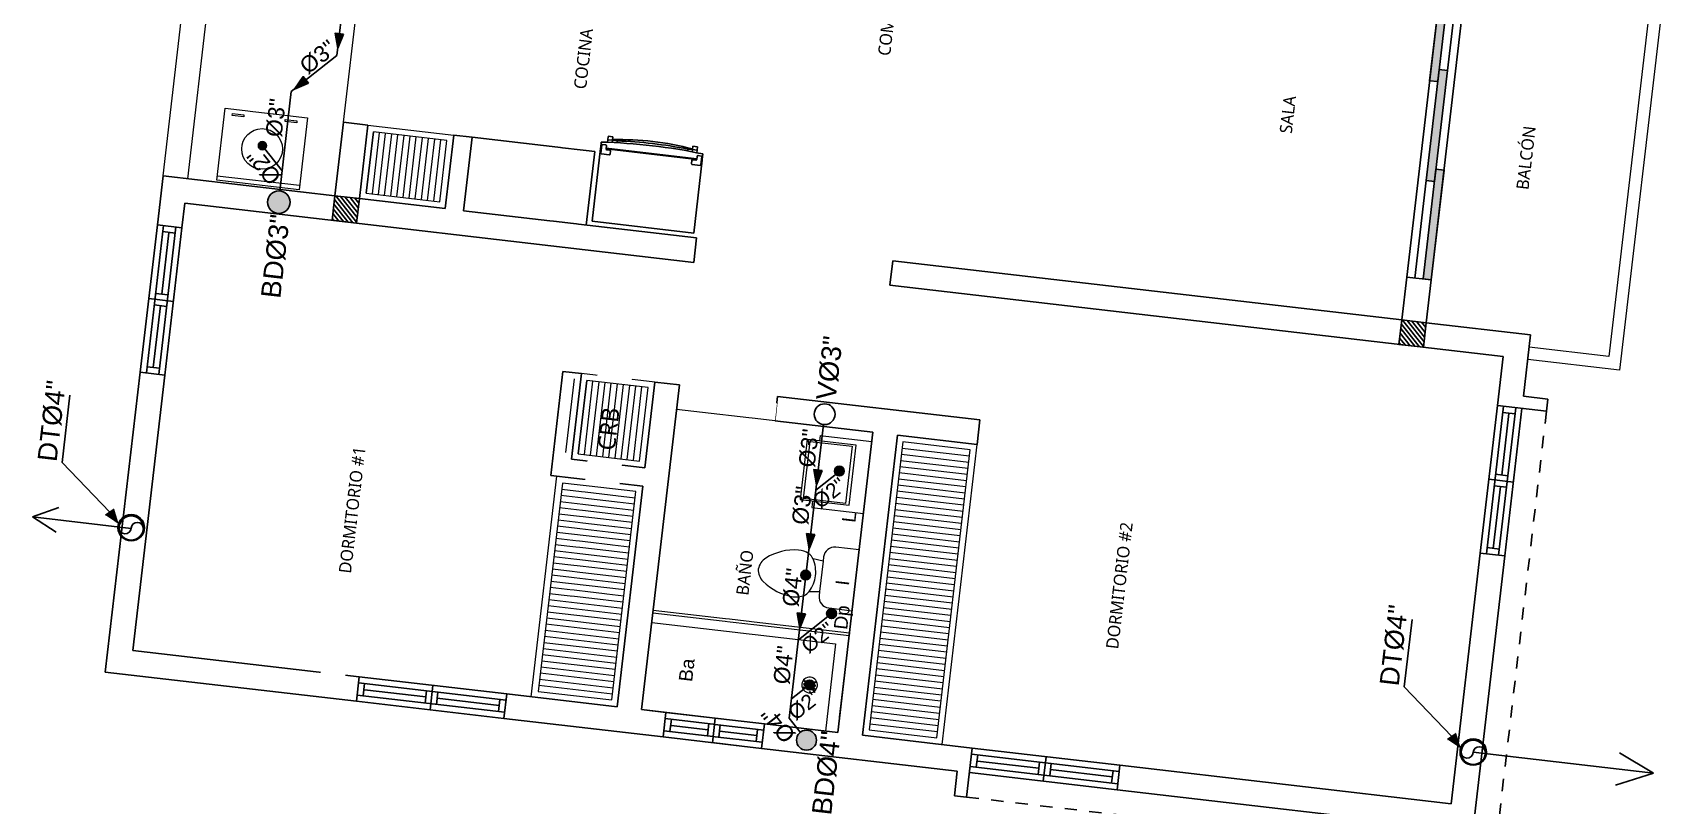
# Model space of a CAD drawing. Header units: feet. Extents: x 1019 to 2236, y -546 to 122.
# Drawn here: x 1018.62 to 1031.85, y 84.56 to 90.82 of the extents above; entities that cross this region are included whole.
import ezdxf

# ---------------------------------------------------------------- set-up
doc = ezdxf.new("R2010")
doc.units = ezdxf.units.FT
doc.header["$LTSCALE"] = 0.05
doc.header["$MEASUREMENT"] = 0
doc.linetypes.add('HIDDEN', pattern=[9.524999999999999, 6.35, -3.175])
for name, color, linetype, lineweight in [('A-GENM', 8, 'Continuous', 9), ('A-WALL', 7, 'Continuous', 25), ('closet', 8, 'Continuous', 5), ('COCINA', 8, 'Continuous', 25), ('FURN', 8, 'Continuous', 9), ('I-FURN', 8, 'Continuous', 0), ('P-SANR-FIXT', 8, 'Continuous', 9)]:
    doc.layers.add(name, color=color, linetype=linetype, lineweight=lineweight)
for name, color, linetype in [('AGUASNEGRAS', 4, 'Continuous'), ('ANNDTTEXT', 2, 'Continuous'), ('columna', 9, 'Continuous'), ('PERT-VENT', 8, 'Continuous'), ('PISO', 8, 'Continuous'), ('TEXTO', 2, 'Continuous'), ('TEXXT', 2, 'Continuous'), ('TXT', 2, 'Continuous'), ('VUELO', 8, 'HIDDEN')]:
    doc.layers.add(name, color=color, linetype=linetype)
doc.styles.add('ads', font='trebuc.ttf', dxfattribs={"height": 0.14})
doc.styles.add('DAMIAN', font='arial.ttf', dxfattribs={"height": 0.12})

# ---------------------------------------------------------------- blocks, each defined once
blk = doc.blocks.new('A$C007B5363')
at = {"layer": 'COCINA'}
for p, q in [((3.463590303454112e-07, 0.8286750782227585), (0.5943753463590342, 0.8286750782227568)), ((3.463590303454112e-07, 7.822275804869605e-08), (3.463590303454112e-07, 0.8286750782227585)), ((0.5507176554131421, 0.815975078222757), (0.5507176554131421, 0.7524750782227567)), ((0.6205676554131303, 0.8223250782227565), (0.5570676554131397, 0.8223250782227574)), ((0.5943753463590342, 0.8286750782227301), (0.6007253463590319, 0.8286750782227301)), ((0.5943753463590342, 0.8223250782227565), (0.5943753463590342, 0.8286750782227568)), ((0.6007253463590319, 0.8286750782227568), (0.6007253463590319, 0.8223250782227565)), ((0.6451753463590437, 0.8286750782227568), (0.6007253463590319, 0.8286750782227568)), ((0.6269176554131421, 0.7905750782227567), (0.6269176554131421, 0.815975078222757)), ((0.5570676554131397, 0.7461250782227573), (0.5824676554131303, 0.7461250782227573)), ((0.5888176554131421, 0.7524750782227567), (0.5888176554131421, 0.777875078222757)), ((0.5943753463590342, 0.04455438768859032), (0.5943753463590342, 0.7841207687569236)), ((0.5951676554131398, 0.7842250782227573), (0.6205676554131303, 0.7842250782227573)), ((0.6007253463590319, 0.7842250782227582), (0.6007253463590319, 0.04445007822275837)), ((0.6486818823803633, 0.777875078222757), (0.67057534635902, 0.777875078222757)), ((0.67057534635902, 0.739775078222757), (0.6513117843963458, 0.739775078222757)), ((0.6539416864123284, 0.7016750782228147), (0.67057534635902, 0.7016750782228147)), ((0.67057534635902, 0.777875078222757), (0.697530630020343, 0.777875078222757)), ((0.67057534635902, 0.739775078222757), (0.67057534635902, 0.777875078222757)), ((0.67057534635902, 0.739775078222757), (0.67057534635902, 0.777875078222757)), ((0.697530630020343, 0.739775078222757), (0.6705753463590343, 0.739775078222757)), ((0.6705753463590343, 0.739775078222757), (0.6705753463590343, 0.7016750782227419)), ((0.67057534635902, 0.7016750782228147), (0.67057534635902, 0.7397750782227561)), ((0.6986557954078068, 0.739775078222765), (0.6986557954078068, 0.7778750782227659)), ((0.5943753463590342, 7.822275716051763e-08), (3.463590303454112e-07, 7.822275804869605e-08)), ((0.5507176554131421, 0.0762000782227572), (0.5507176554131421, 0.01270007822275687)), ((0.5824676554131303, 0.08255007822275662), (0.5570676554131397, 0.08255007822275662)), ((0.5570676554131397, 0.006350078222756572), (0.6205676554131303, 0.00635007822275746)), ((0.5888176554131421, 0.05080007822275689), (0.5888176554131421, 0.0762000782227572)), ((0.5943753463590342, 7.822275716051763e-08), (0.5943753463590342, 0.00635007822275746)), ((0.5943753463590342, 7.822273051516504e-08), (0.6007253463590319, 7.822273051516504e-08)), ((0.6205676554131303, 0.04445007822275659), (0.5951676554131398, 0.04445007822275659)), ((0.6007253463590319, 0.00635007822275746), (0.6007253463590319, 7.822275716051763e-08)), ((0.6007253463590319, 7.822275716051763e-08), (0.6451753463590295, 7.822275627233921e-08)), ((0.6269176554131421, 0.01270007822275687), (0.6269176554131421, 0.03810007822275718)), ((0.67057534635902, 0.05080007822275689), (0.6486818823803491, 0.05080007822275689)), ((0.6513117843963458, 0.08890007822275692), (0.67057534635902, 0.08890007822275692)), ((0.67057534635902, 0.1270000782226992), (0.6539416864123284, 0.1270000782226992)), ((0.67057534635902, 0.1270000782226655), (0.67057534635902, 0.08890007822275603)), ((0.67057534635902, 0.08890007822275514), (0.67057534635902, 0.1270000782226992)), ((0.67057534635902, 0.08890007822275692), (0.6975306300203288, 0.08890007822275692)), ((0.67057534635902, 0.05080007822275689), (0.67057534635902, 0.08890007822275692)), ((0.67057534635902, 0.05080007822275689), (0.67057534635902, 0.08890007822275692)), ((0.6975306300203288, 0.05080007822275689), (0.67057534635902, 0.05080007822275689)), ((0.6986557954078068, 0.05080007822276489), (0.6986557954078068, 0.08890007822276491))]:
    blk.add_line(p, q, dxfattribs=at)
for centre, radius, start, end in [((0.5570676554131397, 0.815975078222757), 0.006349999999999967, 90, 179.9999999999999), ((0.6205676554131303, 0.815975078222757), 0.006349999999999856, 359.9999999999996, 90), ((-3.851219966141623, 0.4143375782227832), 4.515445312500647, 354.7351302620264, 5.264869737970873), ((0.5570676554131397, 0.7524750782227567), 0.006349999999999967, 179.9999999999999, 270), ((0.5824676554131303, 0.7524750782227567), 0.006349999999999967, 270, 359.9999999999996), ((0.5951676554131398, 0.777875078222757), 0.006349999999999967, 90, 179.9999999999999), ((0.6205676554131303, 0.7905750782227567), 0.006349999999999856, 270, 359.9999999999996), ((-3.079253989760512, 0.4143375782227752), 3.760822102802659, 355.6181694125819, 4.38183058741569), ((-1.674515361499398, 0.4143375782227663), 2.373101334117483, 352.1151446011243, 7.884855398873706), ((0.5570676554131397, 0.0762000782227572), 0.006349999999999968, 89.99999999999919, 180.0000000000001), ((0.5570676554131397, 0.01270007822275687), 0.006349999999999903, 179.9999999999991, 270), ((0.5824676554131303, 0.0762000782227572), 0.006349999999999918, 359.9999999999994, 89.99999999999919), ((0.5951676554131398, 0.05080007822275689), 0.00634999999999991, 180.0000000000001, 270), ((0.6205676554131303, 0.03810007822275718), 0.00634999999999992, 359.9999999999993, 89.99999999999919), ((0.6205676554131303, 0.01270007822275687), 0.00634999999999991, 270, 359.9999999999999)]:
    blk.add_arc(centre, radius, start, end, dxfattribs=at)
blk = doc.blocks.new('bath_sink_6127 - bath_sink_6127-V2-Nivel 1')
at = {"layer": 'I-FURN'}
for p, q in [((0.2932721242284484, 0.2973634196449613), (-0.1268150819034933, 0.2973634196449627)), ((-0.1268150819034933, 0.2973634196449627), (-0.1268150819034946, -0.289999999999918)), ((0.2932721242284481, 0.2441970983435944), (0.2932721242284484, 0.2973634196449613)), ((0.3948721242284947, 0.244197098343593), (-0.00517787577150471, 0.2441970983435943)), ((-0.005177875771504733, 0.2441970983435943), (-0.005177875771505523, -0.2447529016564045)), ((0.02540000000001694, -0.233573350081481), (0.02540000000001694, 0.2330175467686728)), ((0.02540000000001694, 0.2330175467686723), (0.3694721242284942, 0.2330175467686723)), ((0.3694721242284941, 0.2330175467686775), (0.3694721242284941, -0.2335733500814858)), ((0.3948721242284938, -0.2447529016564058), (0.3948721242284947, 0.244197098343593)), ((-0.005177875771505523, -0.2447529016564045), (0.3948721242284938, -0.2447529016564058)), ((0.3694721242284942, -0.2335733500814807), (0.02540000000001696, -0.2335733500814807)), ((0.2932721242284472, -0.2899999999999167), (0.2932721242284473, -0.2447529016564057)), ((0.2932721242284472, -0.2899999999999167), (-0.1268150819034946, -0.2899999999999154))]:
    blk.add_line(p, q, dxfattribs=at)
blk = doc.blocks.new('Toilet_-_Tank_-_3D_4840 - 17_ High_ Seat Not Visible-536545-Nivel 1')
at = {"layer": 'P-SANR-FIXT'}
for p, q in [((0.2476258363328864, 0.4889258363328838), (-0.2476258363328857, 0.4889258363328838)), ((-0.2476258363328857, 0.4889258363328838), (-0.2476258363328857, 0.2984499999999989)), ((0.2476258363328864, 0.2984499999999979), (0.2476258363328864, 0.4889258363328838)), ((-0.1587499999999996, 0.2095741636671119), (-0.1228227001383719, 0.2095741636671119)), ((-0.1228227001383719, 0.209574163667112), (-0.1323182423362183, 0.1269999999999984)), ((-0.1228227001383719, 0.209574163667112), (0.1228227001383716, 0.2095741636671112)), ((0.1323182423362183, 0.1269999999999985), (0.1228227001383717, 0.209574163667112)), ((0.1228227001383716, 0.2095741636671119), (0.1587500000000004, 0.2095741636671119))]:
    blk.add_line(p, q, dxfattribs=at)
for centre, radius, start, end in [((-0.1587499999999996, 0.2984499999999989), 0.08887583633288604, 179.9999999999996, 269.9999999999993), ((0.1587500000000005, 0.2984499999999978), 0.08887583633288583, 269.9999999999992, 359.9999999999994), ((0.0004739876760373714, -0.1039508645836898), 0.2664058524199138, 90.10194035701348, 119.8980596429869), ((-0.0004739876760373714, -0.1039508645836898), 0.2664058524199137, 60.10194035701269, 89.89805964298655), ((-0.02331864923591017, 0.007910525712840958), 0.1673683974361928, 151.0596079578276, 182.709045809198), ((-0.08273453245117764, 0.04076452774261166), 0.09947412206910106, 119.8980596429818, 151.0596079578277), ((0.0827345324511767, 0.04076452774261085), 0.09947412206910214, 28.9403920421724, 60.10194035701792), ((0.02331864923591057, 0.007910525712841026), 0.1673683974361924, 357.2909541908008, 28.9403920421724), ((0.2504921340931855, 0.02086643994664056), 0.4414855271105832, 182.7090458091983, 218.5058436468638), ((-0.2504921340931864, 0.0208664399466408), 0.4414855271105845, 321.4941563531354, 357.2909541908008), ((0.01132314851053924, -0.1694169915572533), 0.1358557053170789, 218.5058436468638, 265.2190295547949), ((-0.01132314851053903, -0.1694169915572534), 0.1358557053170788, 274.780970445204, 321.494156353135)]:
    blk.add_arc(centre, radius, start, end, dxfattribs=at)
blk = doc.blocks.new('A$C3D6C2CD6')
at = {"layer": 'P-SANR-FIXT'}
for p, q in [((-3.179984275902825e-07, 1.599999850618332), (0.7873996820015918, 1.599999850618275)), ((-3.179986265422485e-07, 0.1015998506180154), (-3.179983991685731e-07, 1.599999850618019)), ((0.7111996820015634, 1.599999850618076), (0.7111996820015634, 0.1015998506178164)), ((0.7873996820015918, -1.493819468123547e-07), (0.7873996820015918, 1.599999850618019)), ((0.8127996820016961, 1.599999850618076), (0.8127996820016392, -1.49382032077483e-07)), ((0.3238664269534297, 0.2274357925590493), (0.3238664269534297, 0.3166165075347465)), ((0.3327406119011584, 0.3166165075347749), (0.3327406119012153, 0.2274357925591346)), ((0.3511625895275756, 0.2274357925591062), (0.3511625895275188, 0.3166165075348317)), ((0.3600367744753612, 0.3166165075346612), (0.3600367744753044, 0.2274357925590209)), ((0.3784587521018352, 0.2274357925592483), (0.3784587521017784, 0.3166165075347465)), ((0.3873329370497913, 0.3166165075347465), (0.3873329370496776, 0.227435792559163)), ((0.7111996820015634, 0.1015998506178164), (-3.179986265422485e-07, 0.1015998506180154)), ((-3.179986265422485e-07, -1.493816910169699e-07), (0.787399682001535, -1.493817194386793e-07)), ((0.1237996820014473, -1.493822594511585e-07), (0.787399682001535, -1.49382231029449e-07)), ((0.8127996820016961, -1.493821457643207e-07), (0.787399682001535, -1.49382231029449e-07)), ((0.8127996820016392, -1.493818047038076e-07), (0.787399682001535, -1.493817194386793e-07))]:
    blk.add_line(p, q, dxfattribs=at)
for centre, radius, start, end in [((0.3555996820015253, 0.2720261500469974), 0.06350000000000014, 89.99999999999675, 269.9999999999968), ((0.3555996820015253, 0.2720261500469974), 0.06349999999999992, 89.99999999999675, 269.9999999999968), ((0.3283035194272657, 0.3166165075346612), 0.00443709247390396, 359.9999999999935, 179.9999999999919), ((0.3555996820016389, 0.316616507534718), 0.00443709247390396, 359.9999999999935, 179.9999999999919), ((0.3555996820015253, 0.2720261500469974), 0.06350000000000013, 269.9999999999968, 89.99999999999675), ((0.3555996820015253, 0.2720261500469974), 0.06349999999999995, 269.9999999999968, 89.99999999999675), ((0.3828958445757848, 0.3166165075347749), 0.004437092473903962, 359.9999999999935, 179.9999999999919), ((0.3283035194272657, 0.227435792559163), 0.004437092473903958, 179.9999999999919, 359.9999999999935), ((0.3555996820014684, 0.227435792559163), 0.004437092473903963, 179.9999999999919, 359.9999999999935), ((0.3828958445757848, 0.2274357925592199), 0.004437092473903967, 179.9999999999919, 359.9999999999935)]:
    blk.add_arc(centre, radius, start, end, dxfattribs=at)
blk = doc.blocks.new('A$C6DF15AF1')
for points in [[(0.7955299393407813, 0.06666667362787848), (1.702687803210267, 0.0666666736277648), (1.702687803210324, 0.1333333402944561), (0.7955299393407813, 0.1333333402944845)], [(1.602687803210188, 0.1333333402945414), (2.399999964192546, 0.1333333402942856), (2.399999964192546, 0.2000000069610053), (1.602687803210301, 0.2000000069611474)], [(-3.580731799956993e-08, 6.960846121728537e-09), (0.8955299393409177, 6.961215603951132e-09), (0.8955299393408609, 0.06666667362782164), (-3.580731799956993e-08, 0.06666667362756584)]]:
    blk.add_hatch(color=256).paths.add_polyline_path(points)
at = {"layer": 'PERT-VENT', "extrusion": (-6.288880677460709e-16, -1.940366471243193e-15, -1)}
for points in [[(-0.7955299393407813, 0.06666667362787848), (-1.702687803210267, 0.0666666736277648), (-1.702687803210324, 0.1333333402944561), (-0.7955299393407813, 0.1333333402944845)], [(-1.602687803210188, 0.1333333402945414), (-2.399999964192546, 0.1333333402942856), (-2.399999964192546, 0.2000000069610053), (-1.602687803210301, 0.2000000069611474)], [(3.580731799956993e-08, 6.960846121728537e-09), (-0.8955299393409177, 6.961215603951132e-09), (-0.8955299393408609, 0.06666667362782164), (3.580731799956993e-08, 0.06666667362756584)]]:
    blk.add_lwpolyline(points, close=True, dxfattribs=at)
at = {"layer": 'PISO'}
for p, q in [((-3.580743168640765e-08, 0.2000000069620285), (2.399999964192546, 0.2000000069610053)), ((-3.580737484298879e-08, 6.960846121728537e-09), (2.399999964192659, 6.962011411815183e-09))]:
    blk.add_line(p, q, dxfattribs=at)
at = {"layer": 'PISO', "extrusion": (-6.288880677460709e-16, -1.940366471243193e-15, -1)}
for p, q in [((0.7955299393407813, 0.1333333402944845), (-3.580731799956993e-08, 0.1333333402942856)), ((1.702687803210267, 0.0666666736277648), (2.399999964192602, 0.0666666736277648))]:
    blk.add_line(p, q, dxfattribs=at)
blk = doc.blocks.new('A$C72735B25')
at = {"layer": 'PERT-VENT', "extrusion": (-1.278784469221317e-17, -1.317132383339921e-15, -1)}
for p, q in [((5.542845258332818e-07, -1.311699406869593e-07), (5.542842984596064e-07, 1.203204261639257)), ((0.05000055428459405, -1.311699406869593e-07), (0.0500005542845372, 1.203204261639257)), ((0.1500005542847305, -1.311699406869593e-07), (0.1500005542845599, 1.203204261639257)), ((0.2000005542845713, -1.311699406869593e-07), (0.2000005542844008, 1.203204261639257)), ((0.1000005542845486, 0.6482687319012257), (0.1000005542844917, 1.149373335422865)), ((0.2000005542845145, 0.6016020652346015), (5.542846963635384e-07, 0.6016020652346015)), ((0.1500005542846168, 0.6482687319013394), (0.05000055428465089, 0.6482687319012257)), ((0.1500005542846736, 0.5549353985679772), (0.05000055428465089, 0.5549353985680909)), ((0.1000005542846054, 0.04987092830617712), (0.1000005542845486, 0.5549353985680909)), ((0.05000055428436667, 0.04987092830629081), (0.1500005542848442, 0.04987092830617712))]:
    blk.add_line(p, q, dxfattribs=at)
at = {"layer": 'PERT-VENT', "extrusion": (-1.278784469221317e-17, 1.317132383339921e-15, -1)}
blk.add_line((0.05000055428436667, 1.153333202162912), (0.1500005542848442, 1.153333202163026), dxfattribs=at)
blk = doc.blocks.new('A$C01EB0BB3')
at = {"layer": 'FURN'}
for p, q in [((2.221032389115862e-07, -8.723253586140345e-08, 224.5603025493938), (2.221032389115862e-07, 0.6095999127635991, 224.5603025493938)), ((2.221032389115862e-07, 0.6095999127635991, 224.5603025493938), (0.533400222103495, 0.6095999127635991, 224.5603025493938)), ((0.5034002221046592, 0.6095999127635991, 224.5603025493938), (0.5034002221046592, -8.723253586140345e-08, 224.5603025493938)), ((0.533400222103495, 0.6095999127635991, 224.5603025493938), (0.533400222103495, -8.723253586140345e-08, 224.5603025493938)), ((0.533400222103495, -8.723253586140345e-08, 224.5603025493938), (2.221032389115862e-07, -8.723253586140345e-08, 224.5603025493938))]:
    blk.add_line(p, q, dxfattribs=at)
at = {"layer": 'FURN', "ltscale": 0.02, "elevation": 224.5603025493938}
for points in [[(0.04700939487256051, 0.5357143806093632), (0.04700939487256051, 0.4496449956048423), (0.0315340406278608, 0.4496449956048423), (0.0315340406278608, 0.5357143806093632)], [(0.04700939487256051, 0.1432377008157459), (0.04700939487256051, 0.0571683158039491), (0.0315340406278608, 0.0571683158039491), (0.0315340406278608, 0.1432377008157459)]]:
    blk.add_lwpolyline(points, close=True, dxfattribs=at)
at = {"layer": 'FURN', "ltscale": 0.02}
blk.add_circle((0.266700222103367, 0.3047999127655316, 224.5603025493938), 0.15, dxfattribs=at)
blk = doc.blocks.new('A$C206B62E9')
at = {"color": 2}
blk.add_circle((0.1249998011314801, 0.1250000739065626), 0.125000000000004, dxfattribs=at)
for centre, start, end in [((0.06261948669583717, 0.1288661275681307), 356.453599030686, 176.453599030686), ((0.1873801155670662, 0.1211340202450515), 176.453599030686, 356.453599030686)]:
    blk.add_arc(centre, 0.062500000000002, start, end, dxfattribs=at)
blk = doc.blocks.new('A$C012446DC')
at = {"layer": 'PISO'}
h = blk.add_hatch(dxfattribs=at)
h.set_pattern_fill('ANSI31', color=256, scale=0.008571428573519295, angle=180)
h.set_pattern_definition([(225, (206536.0643219097, 1154820.960067714), (0.01924340597841342, -0.01924340597841342), [])])
h.paths.add_polyline_path([(6.844697054475546e-06, 8.124141004373087e-07), (0.2000068446968726, 8.124141004373087e-07), (0.2000068446968726, 0.2000008124142596), (6.844697054475546e-06, 0.2000008124142596)])
at = {"layer": 'columna'}
blk.add_lwpolyline([(0.2000068446968726, 0.2000008124143733), (6.844697054475546e-06, 0.2000008124143733), (6.844697054475546e-06, 8.124143278109841e-07), (0.2000068446968726, 8.124143278109841e-07)], close=True, dxfattribs=at)
blk = doc.blocks.new('A$C387E0859')
for p in [(-7.919898450836627e-06, 8.699999400665433), (3.199992080101481, 8.699999400665433), (-7.919898450836627e-06, -5.993346121613286e-07), (3.199992080101481, -5.993344984744908e-07), (5.999992080101435, -5.993351805955172e-07), (9.19999208010131, -5.993346121613286e-07)]:
    blk.add_blockref('A$C012446DC', p)

msp = doc.modelspace()

# ---------------------------------------------------------------- hatches: boundary and pattern name
at = {"layer": 'AGUASNEGRAS'}
for points in [[(1021.073138707973, 90.81696419250102), (1021.093546460759, 90.6938479172286), (1021.141701540099, 90.80897906828955)], [(1024.95019188654, 87.27983725817512), (1024.970599639326, 87.15672098290304), (1025.018754718667, 87.27185213396388)], [(1024.890716969404, 86.75994250975668), (1024.911124722189, 86.63682623448437), (1024.95927980153, 86.75195738554521)], [(1024.815064339668, 86.11649688139778), (1024.835472092454, 85.99338060612513), (1024.883627171794, 86.1085117571863)]]:
    msp.add_hatch(color=256, dxfattribs=at).paths.add_polyline_path(points)
at = {"layer": 'AGUASNEGRAS', "ltscale": 3}
h = msp.add_hatch(color=256, dxfattribs=at)
h.dxf.hatch_style = 1
edge = h.paths.add_edge_path()
edge.add_arc((1020.616385255071, 89.44657177973386), 0.0910372207501382, 83.3570126603788, 443.3570126603788)
h = msp.add_hatch(color=256, dxfattribs=at)
h.dxf.hatch_style = 1
edge = h.paths.add_edge_path()
edge.add_arc((1025.157410786093, 87.26712287771329), 0.03937495791755904, 83.3570126603788, 443.3570126603788)
h = msp.add_hatch(color=256, dxfattribs=at)
h.dxf.hatch_style = 1
edge = h.paths.add_edge_path()
edge.add_arc((1024.884346212307, 86.42361721747852), 0.03937495791755904, 83.3570126603788, 443.3570126603788)
h = msp.add_hatch(color=256, dxfattribs=at)
h.dxf.hatch_style = 1
edge = h.paths.add_edge_path()
edge.add_arc((1025.093688916818, 86.1121473460646), 0.03937495791755904, 83.3570126603788, 443.3570126603788)
h = msp.add_hatch(color=256, dxfattribs=at)
h.dxf.hatch_style = 1
edge = h.paths.add_edge_path()
edge.add_arc((1024.915506986501, 85.53260458421892), 0.03937495791755904, 83.3570126603788, 443.3570126603788)
h = msp.add_hatch(color=256, dxfattribs=at)
h.dxf.hatch_style = 1
edge = h.paths.add_edge_path()
edge.add_arc((1024.890649188846, 85.08560966703556), 0.08123137722486717, 83.3570126603788, 443.3570126603788)
at = {"layer": 'closet'}
h = msp.add_hatch(dxfattribs=at)
h.set_pattern_fill('ANSI31', color=256, scale=0.4, angle=398.3570126603788, style=0)
h.set_pattern_definition([(83.3570126603788, (1021.920572594246, 89.44976465726904), (-0.04966431260271972, 0.005784120823369406), [])])
h.paths.add_polyline_path([(1021.920572594246, 89.44976465726904), (1021.97841380248, 89.94640778329631), (1021.382442051247, 90.01581723317668), (1021.324600843014, 89.51917410714941)])
h = msp.add_hatch(dxfattribs=at)
h.set_pattern_fill('ANSI31', color=256, scale=0.4, angle=128.3570126603788, style=0)
h.set_pattern_definition([(173.3570126603788, (1025.944983425091, 85.10504171275659), (-0.005784120823369395, -0.04966431260271972), [])])
h.paths.add_polyline_path([(1025.944983425091, 85.10504171275659), (1026.21683710379, 87.43926440508426), (1025.67052966516, 87.50288973414126), (1025.398675986462, 85.16866704181359)])
at = {"layer": 'TEXTO'}
for points in [[(1019.320972842787, 86.83603584227319), (1019.283372221735, 86.959327257155), (1019.211553359953, 86.91001572018729)], [(1019.320972842787, 86.83603584227319), (1019.283372221735, 86.959327257155), (1019.211553359953, 86.91001572018729)], [(1030.191249072184, 85.01736443717584), (1030.153648451132, 85.14065585205765), (1030.08182958935, 85.09134431508971)], [(1030.191249072184, 85.01736443717584), (1030.153648451132, 85.14065585205765), (1030.08182958935, 85.09134431508971)]]:
    msp.add_hatch(color=2, dxfattribs=at).paths.add_polyline_path(points)

# ---------------------------------------------------------------- linework, layer by layer
at = {"layer": 'A-GENM'}
for p, q in [((1019.6798944063, 89.6603857817181), (1020.026941655702, 92.64024453788124)), ((1019.878551656711, 89.63724929842442), (1020.225598906113, 92.61710805458779)), ((1031.747719429944, 91.2751920235662), (1031.389103938895, 88.1960046421973)), ((1031.84704805515, 91.26362378191948), (1031.476864322454, 88.08510777534525)), ((1031.389103938895, 88.1960046421973), (1030.74346787506, 88.27119821290103)), ((1031.476864322454, 88.08510777534525), (1030.731899633413, 88.17186958769571))]:
    msp.add_line(p, q, dxfattribs=at)
at = {"layer": 'A-WALL'}
for p, q in [((1021.070495159177, 89.49843039866391), (1021.139904609057, 90.0944021498965)), ((1021.338561859468, 90.07126566660304), (1021.139904609057, 90.0944021498965)), ((1021.269152409587, 89.47529391537012), (1021.338561859468, 90.07126566660304)), ((1021.964452786026, 89.39431622384302), (1022.033862235906, 89.99028797507572)), ((1022.033862235906, 89.99028797507572), (1022.182855173714, 89.97293561260562)), ((1022.113445723834, 89.37696386137293), (1022.182855173714, 89.97293561260562)), ((1019.633621439713, 89.26307128089638), (1019.6798944063, 89.6603857817181)), ((1021.070495159177, 89.49843039866391), (1019.6798944063, 89.6603857817181)), ((1019.832278690124, 89.23993479760293), (1019.855415173418, 89.43859204801367)), ((1023.977553119444, 88.95851001967401), (1019.855415173418, 89.43859204801367)), ((1021.964452786026, 89.39431622384302), (1021.269152409587, 89.47529391537012)), ((1023.977553119444, 88.95851001967401), (1024.000689602737, 89.15716727008487)), ((1025.566811122731, 88.77341815332613), (1025.589947606024, 88.972075403737)), ((1029.71208555205, 88.49199337539733), (1025.589947606024, 88.972075403737)), ((1030.533242383003, 88.1950060709895), (1025.566811122731, 88.77341815332613)), ((1029.71208555205, 88.49199337539733), (1029.752574397814, 88.83964356361628)), ((1029.752574397814, 88.83964356361628), (1029.951231648224, 88.81650708032305)), ((1029.910742802461, 88.46885689210387), (1029.951231648224, 88.81650708032305)), ((1030.755036116707, 88.37052683810657), (1029.910742802461, 88.46885689210387)), ((1030.697194908473, 87.87388371208078), (1030.755036116707, 88.37052683810657)), ((1022.819918709527, 87.23082874901752), (1022.918248763525, 88.07512206326362)), ((1023.067241701333, 88.05776970079353), (1022.918248763525, 88.07512206326362)), ((1030.486969416416, 87.7976915701687), (1030.533242383003, 88.1950060709895)), ((1019.211380619607, 85.63757646089778), (1019.494431848049, 88.06794489910749)), ((1019.211380619607, 85.63757646089778), (1019.494431848049, 88.06794489910749)), ((1019.433174353312, 85.81309722801518), (1019.69308909846, 88.04480841581403)), ((1022.986264009805, 87.3624693243554), (1023.067241701333, 88.05776970079353)), ((1023.555312299338, 85.33301519967551), (1023.861870702976, 87.96522376761959)), ((1023.582235761038, 87.29305987447492), (1023.663213452565, 87.98836025091305)), ((1023.861870702976, 87.96522376761959), (1023.663213452565, 87.98836025091305)), ((1024.633363221326, 87.6740205840349), (1024.65649970462, 87.87267783444565)), ((1026.295422020509, 87.68180184727453), (1024.65649970462, 87.87267783444565)), ((1030.884283917238, 87.75141860358167), (1030.895852158884, 87.85074722878733)), ((1026.272285537216, 87.48314459686378), (1026.295422020509, 87.68180184727453)), ((1025.42799222297, 87.58147465086097), (1024.633363221326, 87.6740205840349)), ((1025.144570302625, 85.14792333332764), (1025.42799222297, 87.58147465086097)), ((1025.343227553035, 85.12478685003418), (1025.62664947338, 87.55833816756751)), ((1026.272285537216, 87.48314459686378), (1025.62664947338, 87.55833816756751)), ((1023.582235761038, 87.29305987447492), (1022.986264009805, 87.3624693243554)), ((1023.564883398568, 87.14406693666695), (1022.819918709527, 87.23082874901752)), ((1023.356655048927, 85.35615168296874), (1023.564883398568, 87.14406693666695)), ((1030.111001562896, 84.56951125099079), (1030.347779824751, 86.6025651883798)), ((1030.286522330014, 84.34771751728636), (1030.546437075162, 86.57942870508623)), ((1021.267571040289, 85.59945544945379), (1019.433174353312, 85.81309722801518)), ((1021.244434556995, 85.40079819904315), (1019.211380619607, 85.63757646089778)), ((1023.356655048927, 85.35615168296874), (1022.462697422078, 85.46026585778964)), ((1023.752378110087, 85.31006406233348), (1023.555312299338, 85.33301519967551)), ((1023.729241626793, 85.11140681192285), (1022.439560938784, 85.26160860737878)), ((1025.144570302625, 85.14792333332764), (1024.550189991054, 85.21714743725636)), ((1026.233661064519, 85.02108310894357), (1025.343227553035, 85.12478685003418)), ((1026.11119595602, 84.8339941001799), (1024.52705350776, 85.0184901868455)), ((1030.111001562896, 84.56951125099079), (1027.428787446308, 84.8818935172792)), ((1030.286522330014, 84.34771751728636), (1027.405650963014, 84.68323626686833)), ((1026.187388097932, 84.62376860812174), (1026.088059472726, 84.63533684976846))]:
    msp.add_line(p, q, dxfattribs=at)
at = {"layer": 'A-WALL', "extrusion": (1.854588048468791e-15, -8.491321539989356e-16, -1)}
for p, q in [((1019.633621439713, 89.26307128089638), (1019.832278690124, 89.23993479760293)), ((1019.69308909846, 88.04480841581403), (1019.494431848049, 88.06794489910749))]:
    msp.add_line(p, q, dxfattribs=at)
at = {"layer": 'A-WALL', "extrusion": (1.847502078590018e-15, -8.483068912744237e-16, -1)}
for p, q in [((1030.895852158884, 87.85074722878733), (1030.697194908473, 87.87388371208078)), ((1030.884283917238, 87.7514186035819), (1030.486969416416, 87.7976915701687)), ((1030.347779824751, 86.60256518837969), (1030.546437075162, 86.57942870508623))]:
    msp.add_line(p, q, dxfattribs=at)
at = {"layer": 'A-WALL', "extrusion": (1.306810159731777e-15, -1.650710472383939e-16, -1)}
for p, q in [((1022.462697422078, 85.46026585778964), (1022.439560938784, 85.26160860737878)), ((1023.729241626793, 85.11140681192285), (1023.752378110087, 85.31006406233348)), ((1026.187388097932, 84.62376860812174), (1026.233661064519, 85.02108310894403)), ((1026.088059472726, 84.63533684976846), (1026.11119595602, 84.83399410017944))]:
    msp.add_line(p, q, dxfattribs=at)
at = {"layer": 'AGUASNEGRAS', "ltscale": 3}
for p, q in [((1021.304144776699, 92.50211246007984), (1021.08679656496, 90.6358911515888)), ((1025.027697482918, 87.64388933056193), (1024.750390730678, 85.26284480354764)), ((1024.965304670115, 87.11125668260081), (1025.161021732648, 87.26614117090469)), ((1024.824568629333, 85.8997599821081), (1025.062452453883, 86.08801395426724)), ((1024.768613627558, 85.41931242841918), (1024.94489188851, 85.55881364457878)), ((1024.750390730678, 85.26284480354764), (1024.840240275992, 85.14930800414663))]:
    msp.add_line(p, q, dxfattribs=at)
at = {"layer": 'AGUASNEGRAS'}
for points in [[(1021.141701540099, 90.80897906828955), (1021.073138707973, 90.81696419250102), (1021.093546460758, 90.6938479172286)], [(1021.141701540099, 90.80897906828955), (1021.093546460758, 90.6938479172286)], [(1025.018754718667, 87.27185213396388), (1024.95019188654, 87.27983725817512), (1024.970599639326, 87.15672098290304)], [(1025.018754718667, 87.27185213396388), (1024.970599639326, 87.15672098290304)], [(1024.95927980153, 86.75195738554532), (1024.890716969404, 86.75994250975668), (1024.911124722189, 86.63682623448437)], [(1024.95927980153, 86.75195738554532), (1024.911124722189, 86.63682623448437)], [(1024.883627171794, 86.1085117571863), (1024.815064339668, 86.11649688139778), (1024.835472092454, 85.99338060612513)], [(1024.883627171794, 86.1085117571863), (1024.835472092454, 85.99338060612513)]]:
    msp.add_lwpolyline(points, dxfattribs=at)
at = {"layer": 'AGUASNEGRAS', "ltscale": 3}
for centre, radius in [((1020.616385255071, 89.44657177973386, 0.6689619606460355), 0.0910372207501382), ((1025.037451931205, 87.72764414548419), 0.08432092435486993), ((1025.157410786093, 87.26712287771329), 0.03937495791755904), ((1024.884346212307, 86.42361721747852), 0.03937495791755904), ((1025.093328691968, 86.11244846332147), 0.03937495791755904), ((1025.093688916818, 86.1121473460646), 0.03937495791755904), ((1024.915506986501, 85.53260458421892), 0.03937495791755904), ((1024.890649188846, 85.08560966703556), 0.08123137722486717)]:
    msp.add_circle(centre, radius, dxfattribs=at)
at = {"layer": 'ANNDTTEXT', "ltscale": 0.5}
for centre in [(1019.42116782492, 86.80796541189977), (1019.42116782492, 86.80796541189977), (1030.291444054317, 84.98929400679992), (1030.291444054317, 84.98929400679992)]:
    msp.add_circle(centre, 0.1072194386412913, dxfattribs=at)
at = {"layer": 'closet'}
for p, q in [((1021.139904609057, 90.0944021498965), (1021.255587025524, 91.0876884019508)), ((1021.338561859468, 90.07126566660304), (1022.033862235906, 89.99028797507572)), ((1023.663213452565, 87.98836025091305), (1023.067241701333, 88.05776970079353)), ((1025.988863616871, 85.04959327933045), (1026.272285537216, 87.48314459686378)), ((1022.661354672489, 85.43712937449618), (1022.86958302213, 87.22504462819415))]:
    msp.add_line(p, q, dxfattribs=at)
for points in [[(1021.920572594246, 89.44976465726904), (1021.97841380248, 89.94640778329631), (1021.382442051247, 90.01581723317668), (1021.324600843014, 89.51917410714941)], [(1025.944983425091, 85.10504171275659), (1026.21683710379, 87.43926440508426), (1025.67052966516, 87.50288973414126), (1025.398675986462, 85.16866704181359)]]:
    msp.add_lwpolyline(points, close=True, dxfattribs=at)
at = {"layer": 'PERT-VENT', "extrusion": (-1.309768817282587e-15, 1.396670665860297e-16, -1)}
msp.add_line((1023.78456198537, 85.15530191985351), (1023.796130227017, 85.25463054505951), dxfattribs=at)
at = {"layer": 'TEXTO', "color": 2}
for p, q in [((1018.860737794618, 87.33589078185526), (1018.92475975957, 87.88330572523557)), ((1018.860737794618, 87.33589078185526), (1018.92475975957, 87.88330572523557)), ((1019.246678443637, 86.93476322063793), (1018.860737794618, 87.33589078185526)), ((1019.246678443637, 86.93476322063793), (1018.860737794618, 87.33589078185526)), ((1018.62270285719, 86.89482787768475), (1018.835653953137, 86.9720045946367)), ((1019.420647747201, 86.80189576179828), (1018.62270285719, 86.89482787768475)), ((1018.62270285719, 86.89482787768475), (1018.812218252809, 86.77077817100292)), ((1019.211553359953, 86.91001572018729), (1019.283372221734, 86.95932725715534)), ((1019.211553359953, 86.91001572018729), (1019.283372221734, 86.95932725715534)), ((1029.731014024015, 85.51721937675745), (1029.795035988967, 86.064634320138)), ((1029.731014024015, 85.51721937675745), (1029.795035988967, 86.064634320138)), ((1030.116954673034, 85.11609181554036), (1029.731014024015, 85.51721937675745)), ((1030.116954673034, 85.11609181554036), (1029.731014024015, 85.51721937675745)), ((1030.08182958935, 85.09134431508971), (1030.153648451131, 85.14065585205776)), ((1030.08182958935, 85.09134431508971), (1030.153648451131, 85.14065585205776)), ((1030.291444054317, 84.98929400679788), (1031.749814020328, 84.81873287765825))]:
    msp.add_line(p, q, dxfattribs=at)
for points in [[(1031.749814020328, 84.81873287765825), (1031.474945062538, 84.9840158945965)], [(1031.749814020328, 84.81873287765825), (1031.444223844032, 84.72133645166537)]]:
    msp.add_lwpolyline(points, dxfattribs=at)
at = {"layer": 'VUELO', "ltscale": 0.02}
for p in [(1030.884283917238, 87.75141860358167), (1026.187388097932, 84.62376860812174)]:
    msp.add_line(p, (1030.462043097131, 84.12592378358192), dxfattribs=at)

# ---------------------------------------------------------------- block references
for name, p, rotation in [('A$C6DF15AF1', (1029.951231648224, 88.81650708032305), 83.357012660385), ('A$C72735B25', (1019.494431863223, 88.06794502939681), 353.3570126603777), ('A$C72735B25', (1030.34777916112, 86.60256428166338), 353.3570126603777)]:
    msp.add_blockref(name, p, dxfattribs=dict(rotation=rotation))
at = {"layer": 'I-FURN', "rotation": 173.3570126603781}
msp.add_blockref('bath_sink_6127 - bath_sink_6127-V2-Nivel 1', (1025.259759763967, 87.2332116390453), dxfattribs=at)
at = {"layer": 'TEXTO', "color": 2, "xscale": -0.7874921249994122, "yscale": 0.7874921249995595, "zscale": 0.7874921249995168, "rotation": 353.3293751174912}
for p in [(1019.50724322084, 86.69572587749622), (1019.50724322084, 86.69572587749622), (1030.377519450238, 84.8770544723966), (1030.377519450238, 84.8770544723966)]:
    msp.add_blockref('A$C206B62E9', p, dxfattribs=at)

# ---------------------------------------------------------------- texts
at = {"layer": 'TEXXT', "style": 'DAMIAN'}
for s, insert, char_height, width, attachment_point, rotation in [(' BD%%C3"', (1020.549131194917, 89.35535203327197), 0.1584, 4.18176, 3, 83.3570126603788), ('{\\fArial|b0|i0|c238|p34;V%%C}3{\\fArial|b0|i0|c238|p34;"}', (1025.028175168488, 88.37000157921125), 0.1584, 4.18176, 3, 83.3570126603788), (' DT%%C4"', (1018.814635492764, 87.27630802303338), 0.156, 3.7752, 7, 83.32937511746567), (' DT%%C4"', (1018.814635492764, 87.27630802303338), 0.156, 3.7752, 7, 83.32937511746567), (' %%C3"', (1024.860135706286, 87.61524026997984), 0.132, 3.4848, 3, 83.3570126603788), (' %%C2"', (1025.14899819627, 87.22417093037632), 0.12, 2.904, 3, 38.35701266037871), (' %%C3"', (1024.806022569616, 87.15060755957518), 0.132, 3.4848, 3, 83.3570126603788), (' L', (1025.186209578885, 86.9424042752006), 0.11, 2.904, 3, 83.3570126603788), (' I', (1025.129284825509, 86.38904525625946), 0.11, 2.904, 3, 83.3570126603788), (' Dp', (1025.133135647302, 86.18498315658871, 1.751545506619446), 0.11, 2.904, 3, 83.3570126603788), (' DT%%C4"', (1029.684911722162, 85.45763661793615), 0.156, 3.7752, 7, 83.32937511746567), (' DT%%C4"', (1029.684911722162, 85.45763661793615), 0.156, 3.7752, 7, 83.32937511746567), (' %%C2"', (1025.054952324152, 86.05301561646763), 0.12, 2.904, 3, 38.35701266037871), (' Ba', (1023.876422429122, 85.75360452063433), 0.11, 2.904, 3, 83.3570126603788), (' %%C2"', (1024.949157693696, 85.5096292606853), 0.12, 2.904, 3, 38.35701266037871), (' BD%%C4"', (1025.011301534933, 85.16683276421111), 0.1584, 4.18176, 3, 83.3570126603788)]:
    msp.add_mtext(s, dxfattribs=dict(at, insert=insert, char_height=char_height, width=width, attachment_point=attachment_point, rotation=rotation))
at = {"layer": 'TXT', "char_height": 0.1, "width": 2.687999999999999, "attachment_point": 2, "rotation": 83.3570126603769, "style": 'ads', "bg_fill": 2}
for s, insert in [('LAVADO', (1020.547558650061, 91.24002903856945)), ('COMEDOR', (1025.505956925788, 90.96414079374426))]:
    msp.add_mtext(s, dxfattribs=dict(at, insert=insert))
at = {"layer": 'TXT', "char_height": 0.1, "width": 2.687999999999999, "attachment_point": 2, "rotation": 83.3570126603769, "style": 'ads'}
for s, insert in [('SALA', (1028.739065036496, 90.16243493019056)), ('BALCÓN', (1030.668855197423, 89.81195360135007))]:
    msp.add_mtext(s, dxfattribs=dict(at, insert=insert))

# ---------------------------------------------------------------- next in the draw order: hatches: boundary and pattern name
at = {"layer": 'AGUASNEGRAS'}
msp.add_hatch(color=256, dxfattribs=at).paths.add_polyline_path([(1020.814895861664, 90.46473017014387), (1020.742269968928, 90.36324335664062), (1020.857730769719, 90.41060259113169)])
at = {"layer": 'AGUASNEGRAS', "ltscale": 3}
h = msp.add_hatch(color=256, dxfattribs=at)
h.dxf.hatch_style = 1
edge = h.paths.add_edge_path()
edge.add_arc((1020.4836920369, 89.90466000746414), 0.03295454838723799, 353.3570126603788, 713.3570126603788, ccw=False)

# ---------------------------------------------------------------- next in the draw order: linework, layer by layer
for p, q in [((1021.08679656496, 90.6358911515888), (1020.717019225672, 90.34326069188069)), ((1020.625232486798, 89.53717808223337, 0.4173793280872747), (1020.717019225672, 90.34326069188069, 0.1085565823014944)), ((1020.4836920369, 89.90466000746414, 0.354203622138451), (1020.644009251477, 89.70207797582111, 0.354203622138451))]:
    msp.add_line(p, q, dxfattribs=at)
at = {"layer": 'AGUASNEGRAS'}
for points in [[(1020.857730769719, 90.41060259113169), (1020.814895861664, 90.4647301701441), (1020.742269968928, 90.36324335664062)], [(1020.857730769719, 90.41060259113169), (1020.742269968928, 90.36324335664062)]]:
    msp.add_lwpolyline(points, dxfattribs=at)
at = {"layer": 'AGUASNEGRAS', "ltscale": 3}
msp.add_circle((1020.4836920369, 89.90466000746414, 0.354203622138451), 0.03295454838723799, dxfattribs=at)

# ---------------------------------------------------------------- next in the draw order: block references
at = {"xscale": 1.100000000000027, "yscale": 1.100000000000027, "zscale": 1.100000000000027, "rotation": 263.3570126603733}
msp.add_blockref('A$C01EB0BB3', (1020.181951499054, 90.2083118575274), dxfattribs=at)

# ---------------------------------------------------------------- next in the draw order: texts
at = {"layer": 'TEXXT', "char_height": 0.132, "width": 3.4848, "attachment_point": 3, "style": 'DAMIAN'}
for s, insert, rotation in [(' %%C3"', (1021.013252213887, 90.7736730290319), 38.357012660378786), (' %%C3"', (1020.543302283867, 90.2934909195476, 247.0163328043318), 83.3570126603788), (' %%C2"', (1020.348591680156, 89.81515906293885, 0.3542036221392958), 128.35701266037876)]:
    msp.add_mtext(s, dxfattribs=dict(at, insert=insert, rotation=rotation))
at = {"layer": 'TXT', "width": 2.687999999999999, "attachment_point": 2, "rotation": 83.3570126603769, "style": 'ads', "bg_fill": 2}
for s, insert, char_height in [('COCINA', (1023.03359303194, 90.61482957583507), 0.1), ('CRB', (1023.218448993972, 87.61684782263706), 0.1399999999999999), ('DORMITORIO #1', (1021.160944955309, 86.95809626181062), 0.1), ('BAÑO', (1024.341313263105, 86.44892342114395), 0.1), ('DORMITORIO #2', (1027.375052765225, 86.34465022492202), 0.1)]:
    msp.add_mtext(s, dxfattribs=dict(at, insert=insert, char_height=char_height))

# ---------------------------------------------------------------- next in the draw order: hatches: boundary and pattern name
at = {"layer": 'closet'}
h = msp.add_hatch(dxfattribs=at)
h.set_pattern_fill('ANSI31', color=256, scale=0.4, angle=398.3570126603788, style=0)
h.set_pattern_definition([(83.3570126603788, (1023.538355569259, 87.34850830790094), (-0.04966431260271972, 0.005784120823369406), [])])
h.paths.add_polyline_path([(1023.538355569259, 87.34850830790094), (1023.607765019139, 87.94448005913375), (1023.011793267907, 88.01388950901423), (1022.942383818026, 87.41791775778142)])
h = msp.add_hatch(dxfattribs=at)
h.set_pattern_fill('ANSI31', color=256, scale=0.4, angle=128.3570126603788, style=0)
h.set_pattern_definition([(173.3570126603788, (1025.994647737694, 85.09925759193322), (-0.005784120823369395, -0.04966431260271972), [])])
h.paths.add_polyline_path([(1023.312774857147, 85.4116001163951), (1023.509434965142, 87.10018674488731), (1022.913463213909, 87.16959619476779), (1022.716803105915, 85.48100956627559)])

# ---------------------------------------------------------------- next in the draw order: linework, layer by layer
at = {"layer": 'A-WALL'}
msp.add_line((1024.000689602737, 89.15716727008487), (1022.113445723834, 89.37696386137293), dxfattribs=at)
at = {"layer": 'A-WALL', "extrusion": (1.306810159731777e-15, -1.650710472383939e-16, -1)}
for p, q in [((1021.244434556995, 85.40079819904315), (1021.267571040289, 85.59945544945379)), ((1024.550189991054, 85.21714743725636), (1024.52705350776, 85.0184901868455)), ((1027.428787446308, 84.88189351727988), (1027.405650963015, 84.68323626686902))]:
    msp.add_line(p, q, dxfattribs=at)
at = {"layer": 'closet'}
msp.add_line((1024.633363221326, 87.6740205840349), (1023.838734219683, 87.76656651720884), dxfattribs=at)
for points in [[(1023.538355569259, 87.34850830790094), (1023.607765019139, 87.94448005913375), (1023.111121893112, 88.00232126736739), (1023.041712443232, 87.40634951613458)], [(1023.312774857147, 85.4116001163951), (1023.509434965142, 87.10018674488731), (1022.913463213909, 87.16959619476779), (1022.716803105915, 85.48100956627559)]]:
    msp.add_lwpolyline(points, close=True, dxfattribs=at)
at = {"layer": 'COCINA'}
for p, q in [((1022.182855173714, 89.97293561260562), (1023.176141425768, 89.85725319613834)), ((1023.176141425768, 89.85725319613812), (1023.106731975888, 89.26128144490553))]:
    msp.add_line(p, q, dxfattribs=at)
at = {"layer": 'PERT-VENT', "extrusion": (1.306810159731777e-15, -1.650710472383939e-16, -1)}
for p, q in [((1024.550189991054, 85.21714743725659), (1023.752378110087, 85.31006406233371)), ((1024.544405870231, 85.16748312465393), (1023.746593989263, 85.26039974973105)), ((1024.093362450494, 85.16967563735795), (1023.794279387386, 85.20450814550304)), ((1024.099146571317, 85.21933994996061), (1024.087578329671, 85.1200113247553)), ((1024.15128405057, 85.2636057497948), (1024.128147567277, 85.06494849938417)), ((1024.191853288176, 85.20854292442391), (1024.180285046529, 85.10921429921837)), ((1024.483301390831, 85.07392370412015), (1024.494869632477, 85.17325232932615)), ((1024.52705350776, 85.0184901868455), (1023.729241626793, 85.11140681192285)), ((1024.532837628584, 85.06815449944838), (1023.735025747617, 85.16107112452573)), ((1024.489085511654, 85.12358801672326), (1024.186069167352, 85.15887861182102))]:
    msp.add_line(p, q, dxfattribs=at)

# ---------------------------------------------------------------- next in the draw order: block references
at = {"rotation": 83.357012660385}
for name, p in [('A$C387E0859', (1029.887606655198, 88.27020068502691)), ('A$C3D6C2CD6', (1025.144570191032, 85.1479236664718)), ('A$C72735B25', (1022.439560744374, 85.26160807199028)), ('A$C72735B25', (1027.405650768604, 84.68323573147939))]:
    msp.add_blockref(name, p, dxfattribs=at)
at = {"layer": 'COCINA', "extrusion": (2.274650342015381e-15, -1.913495638915019e-15, -1), "rotation": 96.64298733962785}
msp.add_blockref('A$C007B5363', (-1023.154090118395, 89.29259354771409), dxfattribs=at)
at = {"layer": 'P-SANR-FIXT', "rotation": 263.3570126603721}
msp.add_blockref('Toilet_-_Tank_-_3D_4840 - 17_ High_ Seat Not Visible-536545-Nivel 1', (1024.802558065564, 86.43774582998105), dxfattribs=at)

# ---------------------------------------------------------------- next in the draw order: texts
at = {"layer": 'TEXXT', "char_height": 0.132, "width": 3.4848, "attachment_point": 3, "style": 'DAMIAN'}
for insert, rotation in [((1024.728626953566, 86.48606402962935), 83.3570126603788), ((1024.655416396371, 85.85745475444583), 83.3570126603788), ((1024.513362494632, 85.29143303454589), 128.35701266037879)]:
    msp.add_mtext(' %%C4"', dxfattribs=dict(at, insert=insert, rotation=rotation))

doc.saveas('drawing.dxf')
